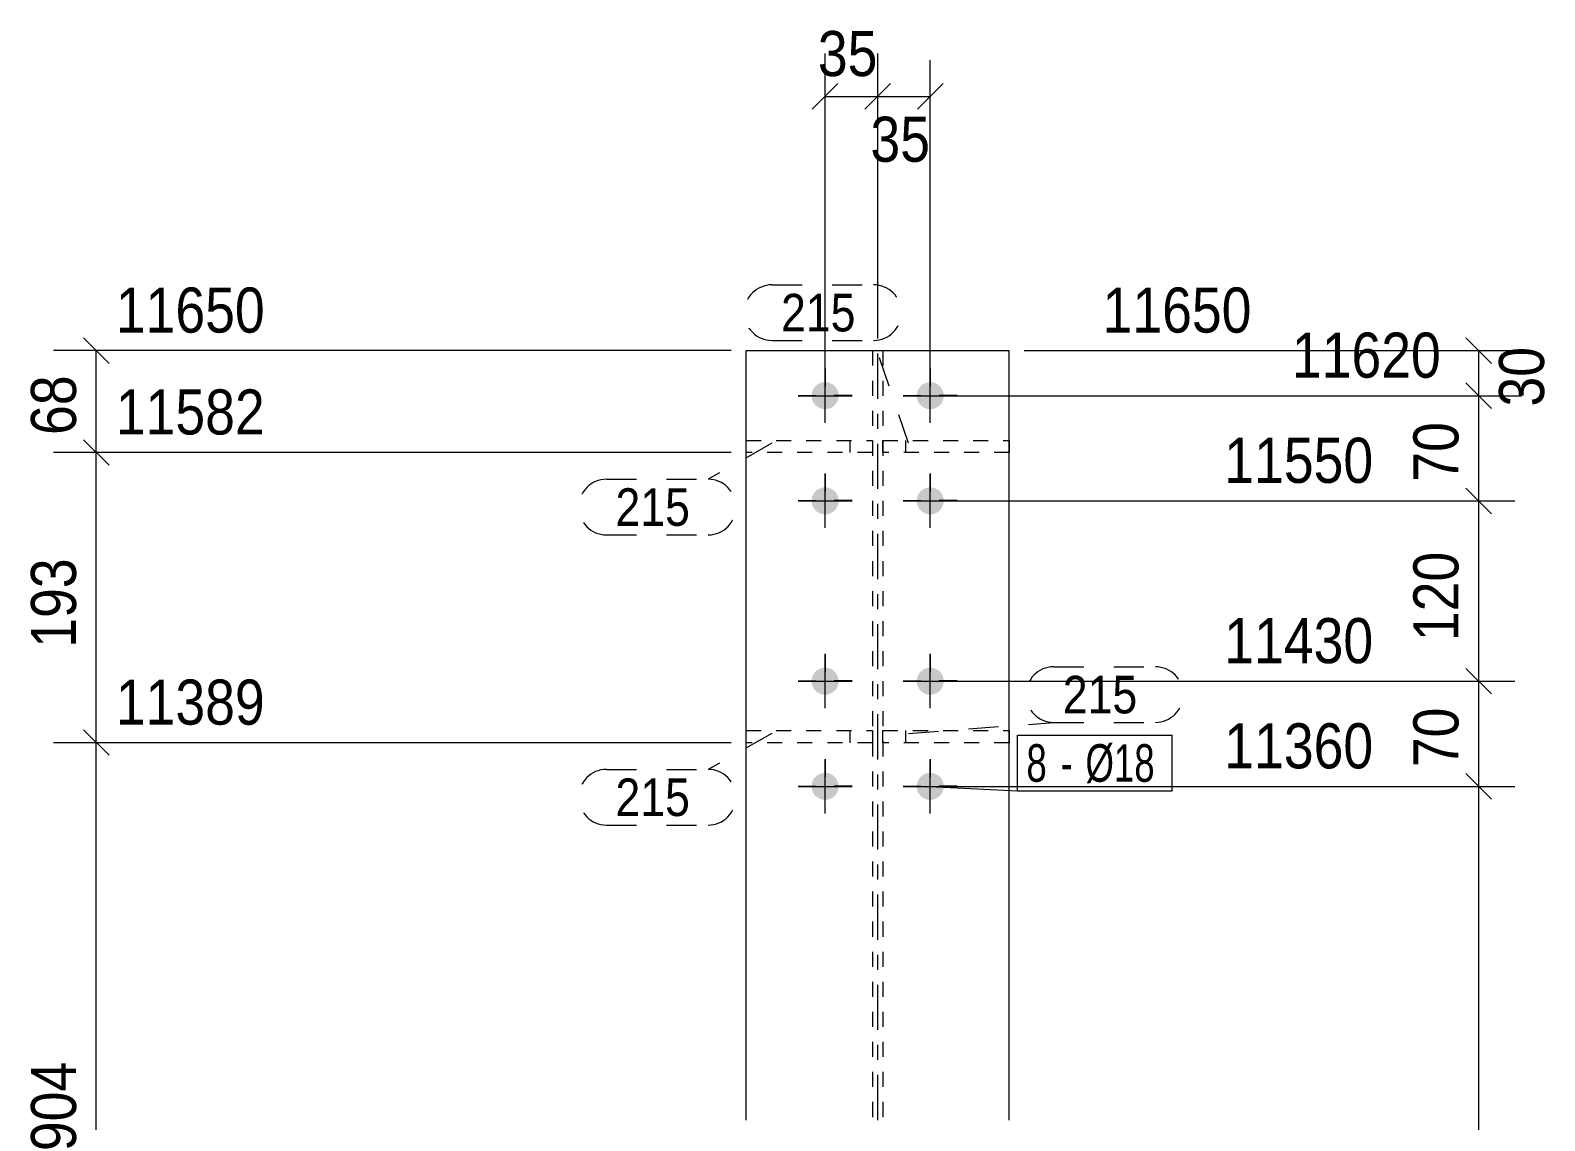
# Model space of a CAD drawing. Header units: millimetres. Extents: x 2 to 825, y 1 to 579.
# Drawn here: x 198.1 to 298.8, y 431.4 to 504 of the extents above; entities that cross this region are included whole.
import ezdxf

# ---------------------------------------------------------------- set-up
doc = ezdxf.new("R2010")
doc.units = ezdxf.units.MM
for name, pattern in [('XKITLINE00', [0]), ('XKITLINE01', [4, 1, -1, 1, -1]), ('XKITLINE02', [4, 2, -2]), ('XKITLINE03', [6, 3, -1, 1, -1])]:
    doc.linetypes.add(name, pattern=pattern)
for name, color, linetype, lineweight in [('Bolt', 3, 'Continuous', 0), ('BoltMark', 7, 'Continuous', 0), ('Dimensions', 7, 'Continuous', 0), ('Part', 2, 'Continuous', 0), ('PartMark', 7, 'Continuous', 0)]:
    doc.layers.add(name, color=color, linetype=linetype, lineweight=lineweight)
doc.styles.add('ARIAL', font='ARIAL.TTF')
doc.styles.add('ARIAL_NARROW', font='ARIALN.TTF')

# ---------------------------------------------------------------- blocks, each defined once
blk = doc.blocks.new('*A30')
at = {"layer": 'Bolt'}
for points in [[(250.05, 479.74), (250.05, 479.78), (250.06, 479.83), (250.07, 479.87), (250.08, 479.91), (250.09, 479.95), (250.1, 480), (250.12, 480.04), (250.14, 480.08), (250.16, 480.12), (250.18, 480.16), (250.2, 480.19), (250.23, 480.23), (250.25, 480.26), (250.28, 480.3), (250.31, 480.33), (250.35, 480.36), (250.38, 480.39), (250.41, 480.42), (250.45, 480.44), (250.49, 480.47), (250.53, 480.49), (250.57, 480.51), (250.61, 480.52), (250.65, 480.54), (250.69, 480.55), (250.73, 480.57), (250.77, 480.58), (250.82, 480.58), (250.86, 480.59), (250.91, 480.59), (250.95, 480.59), (250.99, 480.59), (251.04, 480.59), (251.08, 480.58), (251.13, 480.58), (251.17, 480.57), (251.21, 480.55), (251.25, 480.54), (251.29, 480.52), (251.33, 480.51), (251.37, 480.49), (251.41, 480.47), (251.45, 480.44), (251.49, 480.42), (251.52, 480.39), (251.55, 480.36), (251.59, 480.33), (251.62, 480.3), (251.65, 480.26), (251.67, 480.23), (251.7, 480.19), (251.72, 480.16), (251.74, 480.12), (251.76, 480.08), (251.78, 480.04), (251.8, 480), (251.81, 479.95), (251.82, 479.91), (251.83, 479.87), (251.84, 479.83), (251.85, 479.78), (251.85, 479.74), (251.85, 479.69), (251.85, 479.65), (251.85, 479.61), (251.84, 479.56), (251.83, 479.52), (251.82, 479.47), (251.81, 479.43), (251.8, 479.39), (251.78, 479.35), (251.76, 479.31), (251.74, 479.27), (251.72, 479.23), (251.7, 479.19), (251.67, 479.16), (251.65, 479.12), (251.62, 479.09), (251.59, 479.06), (251.55, 479.03), (251.52, 479), (251.49, 478.97), (251.45, 478.95), (251.41, 478.92), (251.37, 478.9), (251.33, 478.88), (251.29, 478.86), (251.25, 478.85), (251.21, 478.83), (251.17, 478.82), (251.13, 478.81), (251.08, 478.8), (251.04, 478.8), (250.99, 478.79), (250.95, 478.79), (250.91, 478.79), (250.86, 478.8), (250.82, 478.8), (250.77, 478.81), (250.73, 478.82), (250.69, 478.83), (250.65, 478.85), (250.61, 478.86), (250.57, 478.88), (250.53, 478.9), (250.49, 478.92), (250.45, 478.95), (250.41, 478.97), (250.38, 479), (250.35, 479.03), (250.31, 479.06), (250.28, 479.09), (250.25, 479.12), (250.23, 479.16), (250.2, 479.19), (250.18, 479.23), (250.16, 479.27), (250.14, 479.31), (250.12, 479.35), (250.1, 479.39), (250.09, 479.43), (250.08, 479.47), (250.07, 479.52), (250.06, 479.56), (250.05, 479.61), (250.05, 479.65), (250.05, 479.69)], [(257.05, 479.74), (257.05, 479.78), (257.06, 479.83), (257.07, 479.87), (257.08, 479.91), (257.09, 479.95), (257.1, 480), (257.12, 480.04), (257.14, 480.08), (257.16, 480.12), (257.18, 480.16), (257.2, 480.19), (257.23, 480.23), (257.25, 480.26), (257.28, 480.3), (257.31, 480.33), (257.35, 480.36), (257.38, 480.39), (257.41, 480.42), (257.45, 480.44), (257.49, 480.47), (257.53, 480.49), (257.57, 480.51), (257.61, 480.52), (257.65, 480.54), (257.69, 480.55), (257.73, 480.57), (257.77, 480.58), (257.82, 480.58), (257.86, 480.59), (257.91, 480.59), (257.95, 480.59), (257.99, 480.59), (258.04, 480.59), (258.08, 480.58), (258.13, 480.58), (258.17, 480.57), (258.21, 480.55), (258.25, 480.54), (258.29, 480.52), (258.33, 480.51), (258.37, 480.49), (258.41, 480.47), (258.45, 480.44), (258.49, 480.42), (258.52, 480.39), (258.55, 480.36), (258.59, 480.33), (258.62, 480.3), (258.65, 480.26), (258.67, 480.23), (258.7, 480.19), (258.72, 480.16), (258.74, 480.12), (258.76, 480.08), (258.78, 480.04), (258.8, 480), (258.81, 479.95), (258.82, 479.91), (258.83, 479.87), (258.84, 479.83), (258.85, 479.78), (258.85, 479.74), (258.85, 479.69), (258.85, 479.65), (258.85, 479.61), (258.84, 479.56), (258.83, 479.52), (258.82, 479.47), (258.81, 479.43), (258.8, 479.39), (258.78, 479.35), (258.76, 479.31), (258.74, 479.27), (258.72, 479.23), (258.7, 479.19), (258.67, 479.16), (258.65, 479.12), (258.62, 479.09), (258.59, 479.06), (258.55, 479.03), (258.52, 479), (258.49, 478.97), (258.45, 478.95), (258.41, 478.92), (258.37, 478.9), (258.33, 478.88), (258.29, 478.86), (258.25, 478.85), (258.21, 478.83), (258.17, 478.82), (258.13, 478.81), (258.08, 478.8), (258.04, 478.8), (257.99, 478.79), (257.95, 478.79), (257.91, 478.79), (257.86, 478.8), (257.82, 478.8), (257.77, 478.81), (257.73, 478.82), (257.69, 478.83), (257.65, 478.85), (257.61, 478.86), (257.57, 478.88), (257.53, 478.9), (257.49, 478.92), (257.45, 478.95), (257.41, 478.97), (257.38, 479), (257.35, 479.03), (257.31, 479.06), (257.28, 479.09), (257.25, 479.12), (257.23, 479.16), (257.2, 479.19), (257.18, 479.23), (257.16, 479.27), (257.14, 479.31), (257.12, 479.35), (257.1, 479.39), (257.09, 479.43), (257.08, 479.47), (257.07, 479.52), (257.06, 479.56), (257.05, 479.61), (257.05, 479.65), (257.05, 479.69)], [(250.05, 472.74), (250.05, 472.78), (250.06, 472.83), (250.07, 472.87), (250.08, 472.91), (250.09, 472.95), (250.1, 473), (250.12, 473.04), (250.14, 473.08), (250.16, 473.12), (250.18, 473.16), (250.2, 473.19), (250.23, 473.23), (250.25, 473.26), (250.28, 473.3), (250.31, 473.33), (250.35, 473.36), (250.38, 473.39), (250.41, 473.42), (250.45, 473.44), (250.49, 473.47), (250.53, 473.49), (250.57, 473.51), (250.61, 473.52), (250.65, 473.54), (250.69, 473.55), (250.73, 473.57), (250.77, 473.58), (250.82, 473.58), (250.86, 473.59), (250.91, 473.59), (250.95, 473.59), (250.99, 473.59), (251.04, 473.59), (251.08, 473.58), (251.13, 473.58), (251.17, 473.57), (251.21, 473.55), (251.25, 473.54), (251.29, 473.52), (251.33, 473.51), (251.37, 473.49), (251.41, 473.47), (251.45, 473.44), (251.49, 473.42), (251.52, 473.39), (251.55, 473.36), (251.59, 473.33), (251.62, 473.3), (251.65, 473.26), (251.67, 473.23), (251.7, 473.19), (251.72, 473.16), (251.74, 473.12), (251.76, 473.08), (251.78, 473.04), (251.8, 473), (251.81, 472.95), (251.82, 472.91), (251.83, 472.87), (251.84, 472.83), (251.85, 472.78), (251.85, 472.74), (251.85, 472.69), (251.85, 472.65), (251.85, 472.61), (251.84, 472.56), (251.83, 472.52), (251.82, 472.47), (251.81, 472.43), (251.8, 472.39), (251.78, 472.35), (251.76, 472.31), (251.74, 472.27), (251.72, 472.23), (251.7, 472.19), (251.67, 472.16), (251.65, 472.12), (251.62, 472.09), (251.59, 472.06), (251.55, 472.03), (251.52, 472), (251.49, 471.97), (251.45, 471.95), (251.41, 471.92), (251.37, 471.9), (251.33, 471.88), (251.29, 471.86), (251.25, 471.85), (251.21, 471.83), (251.17, 471.82), (251.13, 471.81), (251.08, 471.8), (251.04, 471.8), (250.99, 471.79), (250.95, 471.79), (250.91, 471.79), (250.86, 471.8), (250.82, 471.8), (250.77, 471.81), (250.73, 471.82), (250.69, 471.83), (250.65, 471.85), (250.61, 471.86), (250.57, 471.88), (250.53, 471.9), (250.49, 471.92), (250.45, 471.95), (250.41, 471.97), (250.38, 472), (250.35, 472.03), (250.31, 472.06), (250.28, 472.09), (250.25, 472.12), (250.23, 472.16), (250.2, 472.19), (250.18, 472.23), (250.16, 472.27), (250.14, 472.31), (250.12, 472.35), (250.1, 472.39), (250.09, 472.43), (250.08, 472.47), (250.07, 472.52), (250.06, 472.56), (250.05, 472.61), (250.05, 472.65), (250.05, 472.69)], [(257.05, 472.74), (257.05, 472.78), (257.06, 472.83), (257.07, 472.87), (257.08, 472.91), (257.09, 472.95), (257.1, 473), (257.12, 473.04), (257.14, 473.08), (257.16, 473.12), (257.18, 473.16), (257.2, 473.19), (257.23, 473.23), (257.25, 473.26), (257.28, 473.3), (257.31, 473.33), (257.35, 473.36), (257.38, 473.39), (257.41, 473.42), (257.45, 473.44), (257.49, 473.47), (257.53, 473.49), (257.57, 473.51), (257.61, 473.52), (257.65, 473.54), (257.69, 473.55), (257.73, 473.57), (257.77, 473.58), (257.82, 473.58), (257.86, 473.59), (257.91, 473.59), (257.95, 473.59), (257.99, 473.59), (258.04, 473.59), (258.08, 473.58), (258.13, 473.58), (258.17, 473.57), (258.21, 473.55), (258.25, 473.54), (258.29, 473.52), (258.33, 473.51), (258.37, 473.49), (258.41, 473.47), (258.45, 473.44), (258.49, 473.42), (258.52, 473.39), (258.55, 473.36), (258.59, 473.33), (258.62, 473.3), (258.65, 473.26), (258.67, 473.23), (258.7, 473.19), (258.72, 473.16), (258.74, 473.12), (258.76, 473.08), (258.78, 473.04), (258.8, 473), (258.81, 472.95), (258.82, 472.91), (258.83, 472.87), (258.84, 472.83), (258.85, 472.78), (258.85, 472.74), (258.85, 472.69), (258.85, 472.65), (258.85, 472.61), (258.84, 472.56), (258.83, 472.52), (258.82, 472.47), (258.81, 472.43), (258.8, 472.39), (258.78, 472.35), (258.76, 472.31), (258.74, 472.27), (258.72, 472.23), (258.7, 472.19), (258.67, 472.16), (258.65, 472.12), (258.62, 472.09), (258.59, 472.06), (258.55, 472.03), (258.52, 472), (258.49, 471.97), (258.45, 471.95), (258.41, 471.92), (258.37, 471.9), (258.33, 471.88), (258.29, 471.86), (258.25, 471.85), (258.21, 471.83), (258.17, 471.82), (258.13, 471.81), (258.08, 471.8), (258.04, 471.8), (257.99, 471.79), (257.95, 471.79), (257.91, 471.79), (257.86, 471.8), (257.82, 471.8), (257.77, 471.81), (257.73, 471.82), (257.69, 471.83), (257.65, 471.85), (257.61, 471.86), (257.57, 471.88), (257.53, 471.9), (257.49, 471.92), (257.45, 471.95), (257.41, 471.97), (257.38, 472), (257.35, 472.03), (257.31, 472.06), (257.28, 472.09), (257.25, 472.12), (257.23, 472.16), (257.2, 472.19), (257.18, 472.23), (257.16, 472.27), (257.14, 472.31), (257.12, 472.35), (257.1, 472.39), (257.09, 472.43), (257.08, 472.47), (257.07, 472.52), (257.06, 472.56), (257.05, 472.61), (257.05, 472.65), (257.05, 472.69)], [(250.05, 460.74), (250.05, 460.78), (250.06, 460.83), (250.07, 460.87), (250.08, 460.91), (250.09, 460.95), (250.1, 461), (250.12, 461.04), (250.14, 461.08), (250.16, 461.12), (250.18, 461.16), (250.2, 461.19), (250.23, 461.23), (250.25, 461.26), (250.28, 461.3), (250.31, 461.33), (250.35, 461.36), (250.38, 461.39), (250.41, 461.42), (250.45, 461.44), (250.49, 461.47), (250.53, 461.49), (250.57, 461.51), (250.61, 461.52), (250.65, 461.54), (250.69, 461.55), (250.73, 461.57), (250.77, 461.58), (250.82, 461.58), (250.86, 461.59), (250.91, 461.59), (250.95, 461.59), (250.99, 461.59), (251.04, 461.59), (251.08, 461.58), (251.13, 461.58), (251.17, 461.57), (251.21, 461.55), (251.25, 461.54), (251.29, 461.52), (251.33, 461.51), (251.37, 461.49), (251.41, 461.47), (251.45, 461.44), (251.49, 461.42), (251.52, 461.39), (251.55, 461.36), (251.59, 461.33), (251.62, 461.3), (251.65, 461.26), (251.67, 461.23), (251.7, 461.19), (251.72, 461.16), (251.74, 461.12), (251.76, 461.08), (251.78, 461.04), (251.8, 461), (251.81, 460.95), (251.82, 460.91), (251.83, 460.87), (251.84, 460.83), (251.85, 460.78), (251.85, 460.74), (251.85, 460.69), (251.85, 460.65), (251.85, 460.61), (251.84, 460.56), (251.83, 460.52), (251.82, 460.47), (251.81, 460.43), (251.8, 460.39), (251.78, 460.35), (251.76, 460.31), (251.74, 460.27), (251.72, 460.23), (251.7, 460.19), (251.67, 460.16), (251.65, 460.12), (251.62, 460.09), (251.59, 460.06), (251.55, 460.03), (251.52, 460), (251.49, 459.97), (251.45, 459.95), (251.41, 459.92), (251.37, 459.9), (251.33, 459.88), (251.29, 459.86), (251.25, 459.85), (251.21, 459.83), (251.17, 459.82), (251.13, 459.81), (251.08, 459.8), (251.04, 459.8), (250.99, 459.79), (250.95, 459.79), (250.91, 459.79), (250.86, 459.8), (250.82, 459.8), (250.77, 459.81), (250.73, 459.82), (250.69, 459.83), (250.65, 459.85), (250.61, 459.86), (250.57, 459.88), (250.53, 459.9), (250.49, 459.92), (250.45, 459.95), (250.41, 459.97), (250.38, 460), (250.35, 460.03), (250.31, 460.06), (250.28, 460.09), (250.25, 460.12), (250.23, 460.16), (250.2, 460.19), (250.18, 460.23), (250.16, 460.27), (250.14, 460.31), (250.12, 460.35), (250.1, 460.39), (250.09, 460.43), (250.08, 460.47), (250.07, 460.52), (250.06, 460.56), (250.05, 460.61), (250.05, 460.65), (250.05, 460.69)], [(257.05, 460.74), (257.05, 460.78), (257.06, 460.83), (257.07, 460.87), (257.08, 460.91), (257.09, 460.95), (257.1, 461), (257.12, 461.04), (257.14, 461.08), (257.16, 461.12), (257.18, 461.16), (257.2, 461.19), (257.23, 461.23), (257.25, 461.26), (257.28, 461.3), (257.31, 461.33), (257.35, 461.36), (257.38, 461.39), (257.41, 461.42), (257.45, 461.44), (257.49, 461.47), (257.53, 461.49), (257.57, 461.51), (257.61, 461.52), (257.65, 461.54), (257.69, 461.55), (257.73, 461.57), (257.77, 461.58), (257.82, 461.58), (257.86, 461.59), (257.91, 461.59), (257.95, 461.59), (257.99, 461.59), (258.04, 461.59), (258.08, 461.58), (258.13, 461.58), (258.17, 461.57), (258.21, 461.55), (258.25, 461.54), (258.29, 461.52), (258.33, 461.51), (258.37, 461.49), (258.41, 461.47), (258.45, 461.44), (258.49, 461.42), (258.52, 461.39), (258.55, 461.36), (258.59, 461.33), (258.62, 461.3), (258.65, 461.26), (258.67, 461.23), (258.7, 461.19), (258.72, 461.16), (258.74, 461.12), (258.76, 461.08), (258.78, 461.04), (258.8, 461), (258.81, 460.95), (258.82, 460.91), (258.83, 460.87), (258.84, 460.83), (258.85, 460.78), (258.85, 460.74), (258.85, 460.69), (258.85, 460.65), (258.85, 460.61), (258.84, 460.56), (258.83, 460.52), (258.82, 460.47), (258.81, 460.43), (258.8, 460.39), (258.78, 460.35), (258.76, 460.31), (258.74, 460.27), (258.72, 460.23), (258.7, 460.19), (258.67, 460.16), (258.65, 460.12), (258.62, 460.09), (258.59, 460.06), (258.55, 460.03), (258.52, 460), (258.49, 459.97), (258.45, 459.95), (258.41, 459.92), (258.37, 459.9), (258.33, 459.88), (258.29, 459.86), (258.25, 459.85), (258.21, 459.83), (258.17, 459.82), (258.13, 459.81), (258.08, 459.8), (258.04, 459.8), (257.99, 459.79), (257.95, 459.79), (257.91, 459.79), (257.86, 459.8), (257.82, 459.8), (257.77, 459.81), (257.73, 459.82), (257.69, 459.83), (257.65, 459.85), (257.61, 459.86), (257.57, 459.88), (257.53, 459.9), (257.49, 459.92), (257.45, 459.95), (257.41, 459.97), (257.38, 460), (257.35, 460.03), (257.31, 460.06), (257.28, 460.09), (257.25, 460.12), (257.23, 460.16), (257.2, 460.19), (257.18, 460.23), (257.16, 460.27), (257.14, 460.31), (257.12, 460.35), (257.1, 460.39), (257.09, 460.43), (257.08, 460.47), (257.07, 460.52), (257.06, 460.56), (257.05, 460.61), (257.05, 460.65), (257.05, 460.69)], [(250.05, 453.74), (250.05, 453.78), (250.06, 453.83), (250.07, 453.87), (250.08, 453.91), (250.09, 453.95), (250.1, 454), (250.12, 454.04), (250.14, 454.08), (250.16, 454.12), (250.18, 454.16), (250.2, 454.19), (250.23, 454.23), (250.25, 454.26), (250.28, 454.3), (250.31, 454.33), (250.35, 454.36), (250.38, 454.39), (250.41, 454.42), (250.45, 454.44), (250.49, 454.47), (250.53, 454.49), (250.57, 454.51), (250.61, 454.52), (250.65, 454.54), (250.69, 454.55), (250.73, 454.57), (250.77, 454.58), (250.82, 454.58), (250.86, 454.59), (250.91, 454.59), (250.95, 454.59), (250.99, 454.59), (251.04, 454.59), (251.08, 454.58), (251.13, 454.58), (251.17, 454.57), (251.21, 454.55), (251.25, 454.54), (251.29, 454.52), (251.33, 454.51), (251.37, 454.49), (251.41, 454.47), (251.45, 454.44), (251.49, 454.42), (251.52, 454.39), (251.55, 454.36), (251.59, 454.33), (251.62, 454.3), (251.65, 454.26), (251.67, 454.23), (251.7, 454.19), (251.72, 454.16), (251.74, 454.12), (251.76, 454.08), (251.78, 454.04), (251.8, 454), (251.81, 453.95), (251.82, 453.91), (251.83, 453.87), (251.84, 453.83), (251.85, 453.78), (251.85, 453.74), (251.85, 453.69), (251.85, 453.65), (251.85, 453.61), (251.84, 453.56), (251.83, 453.52), (251.82, 453.47), (251.81, 453.43), (251.8, 453.39), (251.78, 453.35), (251.76, 453.31), (251.74, 453.27), (251.72, 453.23), (251.7, 453.19), (251.67, 453.16), (251.65, 453.12), (251.62, 453.09), (251.59, 453.06), (251.55, 453.03), (251.52, 453), (251.49, 452.97), (251.45, 452.95), (251.41, 452.92), (251.37, 452.9), (251.33, 452.88), (251.29, 452.86), (251.25, 452.85), (251.21, 452.83), (251.17, 452.82), (251.13, 452.81), (251.08, 452.8), (251.04, 452.8), (250.99, 452.79), (250.95, 452.79), (250.91, 452.79), (250.86, 452.8), (250.82, 452.8), (250.77, 452.81), (250.73, 452.82), (250.69, 452.83), (250.65, 452.85), (250.61, 452.86), (250.57, 452.88), (250.53, 452.9), (250.49, 452.92), (250.45, 452.95), (250.41, 452.97), (250.38, 453), (250.35, 453.03), (250.31, 453.06), (250.28, 453.09), (250.25, 453.12), (250.23, 453.16), (250.2, 453.19), (250.18, 453.23), (250.16, 453.27), (250.14, 453.31), (250.12, 453.35), (250.1, 453.39), (250.09, 453.43), (250.08, 453.47), (250.07, 453.52), (250.06, 453.56), (250.05, 453.61), (250.05, 453.65), (250.05, 453.69)], [(257.05, 453.74), (257.05, 453.78), (257.06, 453.83), (257.07, 453.87), (257.08, 453.91), (257.09, 453.95), (257.1, 454), (257.12, 454.04), (257.14, 454.08), (257.16, 454.12), (257.18, 454.16), (257.2, 454.19), (257.23, 454.23), (257.25, 454.26), (257.28, 454.3), (257.31, 454.33), (257.35, 454.36), (257.38, 454.39), (257.41, 454.42), (257.45, 454.44), (257.49, 454.47), (257.53, 454.49), (257.57, 454.51), (257.61, 454.52), (257.65, 454.54), (257.69, 454.55), (257.73, 454.57), (257.77, 454.58), (257.82, 454.58), (257.86, 454.59), (257.91, 454.59), (257.95, 454.59), (257.99, 454.59), (258.04, 454.59), (258.08, 454.58), (258.13, 454.58), (258.17, 454.57), (258.21, 454.55), (258.25, 454.54), (258.29, 454.52), (258.33, 454.51), (258.37, 454.49), (258.41, 454.47), (258.45, 454.44), (258.49, 454.42), (258.52, 454.39), (258.55, 454.36), (258.59, 454.33), (258.62, 454.3), (258.65, 454.26), (258.67, 454.23), (258.7, 454.19), (258.72, 454.16), (258.74, 454.12), (258.76, 454.08), (258.78, 454.04), (258.8, 454), (258.81, 453.95), (258.82, 453.91), (258.83, 453.87), (258.84, 453.83), (258.85, 453.78), (258.85, 453.74), (258.85, 453.69), (258.85, 453.65), (258.85, 453.61), (258.84, 453.56), (258.83, 453.52), (258.82, 453.47), (258.81, 453.43), (258.8, 453.39), (258.78, 453.35), (258.76, 453.31), (258.74, 453.27), (258.72, 453.23), (258.7, 453.19), (258.67, 453.16), (258.65, 453.12), (258.62, 453.09), (258.59, 453.06), (258.55, 453.03), (258.52, 453), (258.49, 452.97), (258.45, 452.95), (258.41, 452.92), (258.37, 452.9), (258.33, 452.88), (258.29, 452.86), (258.25, 452.85), (258.21, 452.83), (258.17, 452.82), (258.13, 452.81), (258.08, 452.8), (258.04, 452.8), (257.99, 452.79), (257.95, 452.79), (257.91, 452.79), (257.86, 452.8), (257.82, 452.8), (257.77, 452.81), (257.73, 452.82), (257.69, 452.83), (257.65, 452.85), (257.61, 452.86), (257.57, 452.88), (257.53, 452.9), (257.49, 452.92), (257.45, 452.95), (257.41, 452.97), (257.38, 453), (257.35, 453.03), (257.31, 453.06), (257.28, 453.09), (257.25, 453.12), (257.23, 453.16), (257.2, 453.19), (257.18, 453.23), (257.16, 453.27), (257.14, 453.31), (257.12, 453.35), (257.1, 453.39), (257.09, 453.43), (257.08, 453.47), (257.07, 453.52), (257.06, 453.56), (257.05, 453.61), (257.05, 453.65), (257.05, 453.69)]]:
    blk.add_hatch(color=3, dxfattribs=at).paths.add_polyline_path(points, flags=17)
at = {"layer": 'Bolt', "color": 3, "linetype": 'XKITLINE00', "lineweight": 0}
for p, q in [((250.95, 477.89), (250.95, 481.49)), ((257.95, 477.89), (257.95, 481.49)), ((249.15, 479.69), (252.75, 479.69)), ((256.15, 479.69), (259.75, 479.69)), ((250.95, 470.89), (250.95, 474.49)), ((257.95, 470.89), (257.95, 474.49)), ((249.15, 472.69), (252.75, 472.69)), ((256.15, 472.69), (259.75, 472.69)), ((250.95, 458.89), (250.95, 462.49)), ((257.95, 458.89), (257.95, 462.49)), ((249.15, 460.69), (252.75, 460.69)), ((256.15, 460.69), (259.75, 460.69)), ((250.95, 451.89), (250.95, 455.49)), ((257.95, 451.89), (257.95, 455.49)), ((249.15, 453.69), (252.75, 453.69)), ((256.15, 453.69), (259.75, 453.69))]:
    blk.add_line(p, q, dxfattribs=at)
blk = doc.blocks.new('*A31')
at = {"layer": 'Bolt', "color": 3, "linetype": 'XKITLINE00', "lineweight": 0}
for p, q in [((250.95, 481.51), (250.95, 480.32)), ((257.95, 481.51), (257.95, 480.32)), ((249.15, 479.71), (250.35, 479.71)), ((250.95, 477.91), (250.95, 479.11)), ((252.75, 479.71), (251.55, 479.71)), ((256.15, 479.71), (257.35, 479.71)), ((257.95, 477.91), (257.95, 479.11)), ((259.75, 479.71), (258.55, 479.71)), ((250.95, 474.51), (250.95, 473.32)), ((257.95, 474.51), (257.95, 473.32)), ((249.15, 472.71), (250.35, 472.71)), ((252.75, 472.71), (251.55, 472.71)), ((256.15, 472.71), (257.35, 472.71)), ((259.75, 472.71), (258.55, 472.71)), ((250.95, 470.91), (250.95, 472.11)), ((257.95, 470.91), (257.95, 472.11)), ((250.95, 462.51), (250.95, 461.32)), ((257.95, 462.51), (257.95, 461.32)), ((249.15, 460.71), (250.35, 460.71)), ((252.75, 460.71), (251.55, 460.71)), ((256.15, 460.71), (257.35, 460.71)), ((259.75, 460.71), (258.55, 460.71)), ((250.95, 458.91), (250.95, 460.11)), ((257.95, 458.91), (257.95, 460.11)), ((250.95, 455.51), (250.95, 454.32)), ((257.95, 455.51), (257.95, 454.32)), ((249.15, 453.71), (250.35, 453.71)), ((252.75, 453.71), (251.55, 453.71)), ((256.15, 453.71), (257.35, 453.71)), ((259.75, 453.71), (258.55, 453.71)), ((250.95, 451.91), (250.95, 453.11)), ((257.95, 451.91), (257.95, 453.11))]:
    blk.add_line(p, q, dxfattribs=at)
blk = doc.blocks.new('*A39')
at = {"layer": 'Part', "color": 7, "linetype": 'XKITLINE03', "lineweight": 0}
blk.add_line((254.45, 431.49), (254.45, 492.69), dxfattribs=at)
at = {"layer": 'Part', "color": 2, "linetype": 'XKITLINE00', "lineweight": 0}
for p, q in [((245.7, 431.49), (245.7, 482.69)), ((245.7, 482.69), (263.2, 482.69)), ((263.2, 431.49), (263.2, 482.69))]:
    blk.add_line(p, q, dxfattribs=at)
at = {"layer": 'Part', "color": 7, "linetype": 'XKITLINE01', "lineweight": 0}
for p, q in [((254.1, 482.69), (254.1, 431.49)), ((254.8, 482.69), (254.8, 431.49))]:
    blk.add_line(p, q, dxfattribs=at)
blk = doc.blocks.new('*A52')
at = {"layer": 'Part', "color": 7, "linetype": 'XKITLINE01', "lineweight": 0}
for p, q in [((254.8, 456.6), (254.8, 457.4)), ((254.8, 457.4), (263.2, 457.4)), ((263.2, 456.6), (254.8, 456.6)), ((256.3, 457.4), (256.3, 456.6)), ((263.2, 457.4), (263.2, 456.6))]:
    blk.add_line(p, q, dxfattribs=at)
blk = doc.blocks.new('*A53')
at = {"layer": 'Part', "color": 7, "linetype": 'XKITLINE01', "lineweight": 0}
for p, q in [((254.8, 475.91), (254.8, 476.71)), ((254.8, 476.71), (263.2, 476.71)), ((263.2, 475.91), (254.8, 475.91)), ((256.3, 476.71), (256.3, 475.91)), ((263.2, 476.71), (263.2, 475.91))]:
    blk.add_line(p, q, dxfattribs=at)
blk = doc.blocks.new('*A54')
at = {"layer": 'Part', "color": 7, "linetype": 'XKITLINE01', "lineweight": 0}
for p, q in [((245.7, 456.6), (245.7, 457.4)), ((245.7, 457.4), (254.1, 457.4)), ((254.1, 456.6), (245.7, 456.6)), ((252.6, 457.4), (252.6, 456.6)), ((254.1, 457.4), (254.1, 456.6))]:
    blk.add_line(p, q, dxfattribs=at)
blk = doc.blocks.new('*A55')
at = {"layer": 'Part', "color": 7, "linetype": 'XKITLINE01', "lineweight": 0}
for p, q in [((245.7, 475.91), (245.7, 476.71)), ((245.7, 476.71), (254.1, 476.71)), ((254.1, 475.91), (245.7, 475.91)), ((252.6, 476.71), (252.6, 475.91)), ((254.1, 476.71), (254.1, 475.91))]:
    blk.add_line(p, q, dxfattribs=at)
blk = doc.blocks.new('*A102')
at = {"layer": 'Dimensions', "color": 7, "linetype": 'XKITLINE00', "lineweight": 0}
for p, q in [((258.95, 453.69), (296.85, 453.69)), ((293.6, 454.54), (295.3, 452.84)), ((294.45, 87.61), (294.45, 453.69))]:
    blk.add_line(p, q, dxfattribs=at)
at = {"layer": 'Dimensions', "color": 3}
blk.add_point((294.45, 453.69), dxfattribs=at)
at = {"layer": 'Dimensions', "color": 3, "style": 'ARIAL', "width": 0.85}
blk.add_text('11360', height=3, dxfattribs=at).set_placement((277.52, 454.89))
blk = doc.blocks.new('*A111')
at = {"layer": 'Dimensions', "color": 7, "linetype": 'XKITLINE00', "lineweight": 0}
for p, q in [((244.7, 456.6), (199.6, 456.6)), ((201.6, 457.45), (203.3, 455.76)), ((202.45, 408.91), (202.45, 456.6)), ((201.6, 409.76), (203.3, 408.06)), ((218.1, 408.91), (199.6, 408.91))]:
    blk.add_line(p, q, dxfattribs=at)
at = {"layer": 'Dimensions', "color": 3}
for p in [(202.45, 456.6), (202.45, 408.91)]:
    blk.add_point(p, dxfattribs=at)
at = {"layer": 'Dimensions', "color": 3, "style": 'ARIAL', "width": 0.85}
blk.add_text('11389', height=3, dxfattribs=at).set_placement((203.75, 457.8))
blk.add_text('904', height=3, rotation=90.0002, dxfattribs=at).set_placement((201.1, 429.42))
blk = doc.blocks.new('*A112')
at = {"layer": 'Dimensions', "color": 7, "linetype": 'XKITLINE00', "lineweight": 0}
for p, q in [((201.6, 476.76), (203.3, 475.07)), ((244.7, 475.91), (199.6, 475.91)), ((202.45, 456.6), (202.45, 475.91)), ((244.7, 456.6), (199.6, 456.6)), ((201.6, 457.45), (203.3, 455.76))]:
    blk.add_line(p, q, dxfattribs=at)
at = {"layer": 'Dimensions', "color": 3}
for p in [(202.45, 475.91), (202.45, 456.6)]:
    blk.add_point(p, dxfattribs=at)
at = {"layer": 'Dimensions', "color": 3, "style": 'ARIAL', "width": 0.85}
blk.add_text('11582', height=3, dxfattribs=at).set_placement((203.75, 477.11))
blk.add_text('193', height=3, rotation=90.0002, dxfattribs=at).set_placement((201.1, 462.92))
blk = doc.blocks.new('*A113')
at = {"layer": 'Dimensions', "color": 7, "linetype": 'XKITLINE00', "lineweight": 0}
for p, q in [((201.6, 483.54), (203.3, 481.84)), ((244.7, 482.69), (199.6, 482.69)), ((202.45, 475.91), (202.45, 482.69)), ((201.6, 476.76), (203.3, 475.07)), ((244.7, 475.91), (199.6, 475.91))]:
    blk.add_line(p, q, dxfattribs=at)
at = {"layer": 'Dimensions', "color": 3}
for p in [(202.45, 482.69), (202.45, 475.91)]:
    blk.add_point(p, dxfattribs=at)
at = {"layer": 'Dimensions', "color": 3, "style": 'ARIAL', "width": 0.85}
blk.add_text('11650', height=3, dxfattribs=at).set_placement((203.75, 483.89))
blk.add_text('68', height=3, rotation=90.0002, dxfattribs=at).set_placement((201.1, 477.08))
blk = doc.blocks.new('*A114')
at = {"layer": 'BoltMark', "color": 7, "linetype": 'XKITLINE00', "lineweight": 0}
for p, q in [((263.75, 457.1), (274.04, 457.1)), ((263.75, 453.4), (263.75, 457.1)), ((274.04, 453.4), (274.04, 457.1)), ((257.95, 453.69), (263.75, 453.4)), ((263.75, 453.4), (274.04, 453.4))]:
    blk.add_line(p, q, dxfattribs=at)
at = {"layer": 'BoltMark', "color": 3, "style": 'ARIAL_NARROW', "width": 0.85}
for s, p in [('Ø18', (268.28, 454)), ('8', (264.35, 454)), ('-', (266.62, 454))]:
    blk.add_text(s, height=2.5, dxfattribs=at).set_placement(p)
blk = doc.blocks.new('*A117')
at = {"layer": 'PartMark', "color": 7, "linetype": 'XKITLINE02', "lineweight": 0}
for p, q in [((247.41, 476.53), (243.17, 474.13)), ((236.4, 474.13), (243.17, 474.13)), ((236.4, 470.43), (243.17, 470.43))]:
    blk.add_line(p, q, dxfattribs=at)
for centre, start, end in [((236.4, 472.28), 90, 270), ((243.17, 472.28), 270, 90)]:
    blk.add_arc(centre, 1.85, start, end, dxfattribs=at)
at = {"layer": 'PartMark', "color": 3, "style": 'ARIAL', "width": 0.85}
blk.add_text('215', height=2.5, dxfattribs=at).set_placement((237, 471.03))
blk = doc.blocks.new('*A118')
at = {"layer": 'PartMark', "color": 7, "linetype": 'XKITLINE02', "lineweight": 0}
for p, q in [((247.41, 457.21), (243.17, 454.82)), ((236.4, 454.82), (243.17, 454.82)), ((236.4, 451.12), (243.17, 451.12))]:
    blk.add_line(p, q, dxfattribs=at)
for centre, start, end in [((236.4, 452.97), 90, 270), ((243.17, 452.97), 270, 90)]:
    blk.add_arc(centre, 1.85, start, end, dxfattribs=at)
at = {"layer": 'PartMark', "color": 3, "style": 'ARIAL', "width": 0.85}
blk.add_text('215', height=2.5, dxfattribs=at).set_placement((237, 451.72))
blk = doc.blocks.new('*A119')
at = {"layer": 'PartMark', "color": 7, "linetype": 'XKITLINE02', "lineweight": 0}
for p, q in [((247.42, 487.07), (254.18, 487.07)), ((247.42, 483.37), (254.18, 483.37)), ((256.51, 476.53), (254.18, 483.37))]:
    blk.add_line(p, q, dxfattribs=at)
for centre, start, end in [((247.42, 485.22), 90, 270), ((254.18, 485.22), 270, 90)]:
    blk.add_arc(centre, 1.85, start, end, dxfattribs=at)
at = {"layer": 'PartMark', "color": 3, "style": 'ARIAL', "width": 0.85}
blk.add_text('215', height=2.5, dxfattribs=at).set_placement((248.02, 483.97))
blk = doc.blocks.new('*A120')
at = {"layer": 'PartMark', "color": 7, "linetype": 'XKITLINE02', "lineweight": 0}
for p, q in [((266.17, 461.65), (272.93, 461.65)), ((256.51, 457.21), (266.17, 457.95)), ((266.17, 457.95), (272.93, 457.95))]:
    blk.add_line(p, q, dxfattribs=at)
for centre, start, end in [((266.17, 459.8), 90, 270), ((272.93, 459.8), 270, 90)]:
    blk.add_arc(centre, 1.85, start, end, dxfattribs=at)
at = {"layer": 'PartMark', "color": 3, "style": 'ARIAL', "width": 0.85}
blk.add_text('215', height=2.5, dxfattribs=at).set_placement((266.77, 458.55))
blk = doc.blocks.new('*A131')
at = {"layer": 'Dimensions', "color": 7, "linetype": 'XKITLINE00', "lineweight": 0}
for p, q in [((250.95, 480.69), (250.95, 502.46)), ((254.45, 483.69), (254.45, 502.46)), ((251.8, 500.46), (250.1, 498.76)), ((255.3, 500.46), (253.6, 498.76)), ((250.95, 499.61), (254.45, 499.61))]:
    blk.add_line(p, q, dxfattribs=at)
at = {"layer": 'Dimensions', "color": 3}
for p in [(250.95, 499.61), (254.45, 499.61)]:
    blk.add_point(p, dxfattribs=at)
at = {"layer": 'Dimensions', "color": 3, "style": 'ARIAL', "width": 0.85}
blk.add_text('35', height=3, dxfattribs=at).set_placement((250.47, 500.96))
blk = doc.blocks.new('*A132')
at = {"layer": 'Dimensions', "color": 7, "linetype": 'XKITLINE00', "lineweight": 0}
for p, q in [((254.45, 483.69), (254.45, 502.01)), ((257.95, 480.69), (257.95, 502.01)), ((255.3, 500.46), (253.6, 498.76)), ((258.8, 500.46), (257.1, 498.76)), ((254.45, 499.61), (257.95, 499.61))]:
    blk.add_line(p, q, dxfattribs=at)
at = {"layer": 'Dimensions', "color": 3}
for p in [(254.45, 499.61), (257.95, 499.61)]:
    blk.add_point(p, dxfattribs=at)
at = {"layer": 'Dimensions', "color": 3, "style": 'ARIAL', "width": 0.85}
blk.add_text('35', height=3, dxfattribs=at).set_placement((253.97, 495.26))
blk = doc.blocks.new('*A133')
at = {"layer": 'Dimensions', "color": 7, "linetype": 'XKITLINE00', "lineweight": 0}
for p, q in [((258.95, 460.69), (296.85, 460.69)), ((293.6, 461.54), (295.3, 459.84)), ((294.45, 453.69), (294.45, 460.69)), ((258.95, 453.69), (296.85, 453.69)), ((293.6, 454.54), (295.3, 452.84))]:
    blk.add_line(p, q, dxfattribs=at)
at = {"layer": 'Dimensions', "color": 3}
for p in [(294.45, 460.69), (294.45, 453.69)]:
    blk.add_point(p, dxfattribs=at)
at = {"layer": 'Dimensions', "color": 3, "style": 'ARIAL', "width": 0.85}
blk.add_text('11430', height=3, dxfattribs=at).set_placement((277.52, 461.89))
blk.add_text('70', height=3, rotation=90.0002, dxfattribs=at).set_placement((293.1, 454.97))
blk = doc.blocks.new('*A134')
at = {"layer": 'Dimensions', "color": 7, "linetype": 'XKITLINE00', "lineweight": 0}
for p, q in [((258.95, 472.69), (296.85, 472.69)), ((293.6, 473.54), (295.3, 471.84)), ((294.45, 460.69), (294.45, 472.69)), ((258.95, 460.69), (296.85, 460.69)), ((293.6, 461.54), (295.3, 459.84))]:
    blk.add_line(p, q, dxfattribs=at)
at = {"layer": 'Dimensions', "color": 3}
for p in [(294.45, 472.69), (294.45, 460.69)]:
    blk.add_point(p, dxfattribs=at)
at = {"layer": 'Dimensions', "color": 3, "style": 'ARIAL', "width": 0.85}
blk.add_text('11550', height=3, dxfattribs=at).set_placement((277.52, 473.89))
blk.add_text('120', height=3, rotation=90.0002, dxfattribs=at).set_placement((293.1, 463.36))
blk = doc.blocks.new('*A135')
at = {"layer": 'Dimensions', "color": 7, "linetype": 'XKITLINE00', "lineweight": 0}
for p, q in [((293.6, 480.54), (295.3, 478.84)), ((258.95, 479.69), (296.85, 479.69)), ((294.45, 472.69), (294.45, 479.69)), ((258.95, 472.69), (296.85, 472.69)), ((293.6, 473.54), (295.3, 471.84))]:
    blk.add_line(p, q, dxfattribs=at)
at = {"layer": 'Dimensions', "color": 3}
for p in [(294.45, 479.69), (294.45, 472.69)]:
    blk.add_point(p, dxfattribs=at)
at = {"layer": 'Dimensions', "color": 3, "style": 'ARIAL', "width": 0.85}
blk.add_text('11620', height=3, dxfattribs=at).set_placement((282.02, 480.89))
blk.add_text('70', height=3, rotation=90.0002, dxfattribs=at).set_placement((293.1, 473.97))
blk = doc.blocks.new('*A136')
at = {"layer": 'Dimensions', "color": 7, "linetype": 'XKITLINE00', "lineweight": 0}
for p, q in [((293.6, 483.54), (295.3, 481.84)), ((264.2, 482.69), (297.3, 482.69)), ((294.45, 479.69), (294.45, 482.69)), ((293.6, 480.54), (295.3, 478.84)), ((258.95, 479.69), (297.3, 479.69))]:
    blk.add_line(p, q, dxfattribs=at)
at = {"layer": 'Dimensions', "color": 3}
for p in [(294.45, 482.69), (294.45, 479.69)]:
    blk.add_point(p, dxfattribs=at)
at = {"layer": 'Dimensions', "color": 3, "style": 'ARIAL', "width": 0.85}
blk.add_text('11650', height=3, dxfattribs=at).set_placement((269.42, 483.89))
blk.add_text('30', height=3, rotation=90.0002, dxfattribs=at).set_placement((298.8, 478.97))

msp = doc.modelspace()

# ---------------------------------------------------------------- block references
at = {"lineweight": 0}
for name in ['*A131', '*A132', '*A113', '*A119', '*A136', '*A135', '*A31', '*A30', '*A112', '*A134', '*A117', '*A55', '*A53', '*A133', '*A120', '*A111', '*A102', '*A118', '*A54', '*A52', '*A114']:
    msp.add_blockref(name, (0, 0), dxfattribs=at)
at = {"layer": 'Part', "lineweight": 0}
msp.add_blockref('*A39', (0, 0), dxfattribs=at)

doc.saveas('drawing.dxf')
